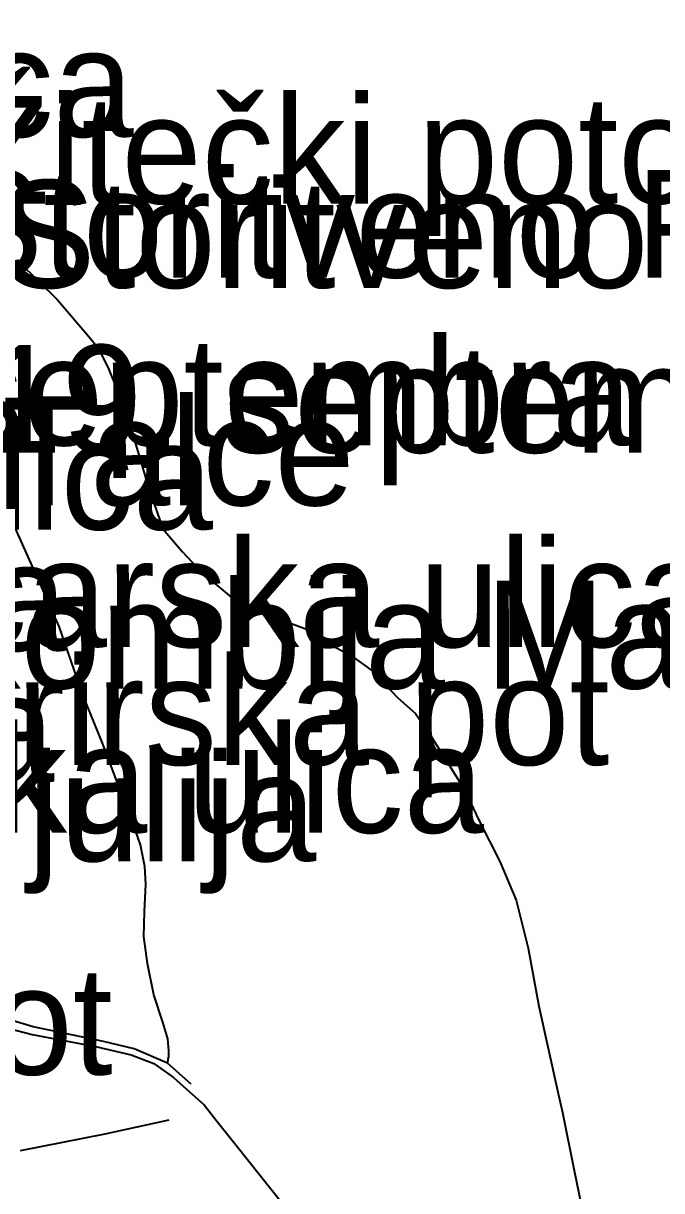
# Model space of a CAD drawing. Extents: x -8864 to 13231, y -7697 to 8949.
# Drawn here: x 4750 to 5117, y 2466 to 3138 of the extents above; entities that cross this region are included whole.
import ezdxf

# ---------------------------------------------------------------- set-up
doc = ezdxf.new("R2010")
doc.units = 0
for name, color, linetype in [('OSM_HIGHWAY_CYCLEWAY', 8, 'CONTINUOUS'), ('OSM_HIGHWAY_RESIDENTIAL', 8, 'CONTINUOUS'), ('OSM_HIGHWAY_SERVICE', 8, 'CONTINUOUS'), ('OSM_HIGHWAY_TERTIARY', 8, 'CONTINUOUS'), ('OSM_LABELS', 8, 'CONTINUOUS'), ('OSM_WATERWAY_STREAM', 4, 'CONTINUOUS')]:
    doc.layers.add(name, color=color, linetype=linetype)

msp = doc.modelspace()

# ---------------------------------------------------------------- linework, layer by layer
at = {"layer": 'OSM_HIGHWAY_CYCLEWAY'}
for p, q in [((4738.913231, 2560.352142), (4754.93161, 2555.971062)), ((4754.93161, 2555.971062), (4791.493635, 2549.054737)), ((4791.493635, 2549.054737), (4811.937742, 2544.340072)), ((4811.937742, 2544.340072), (4824.992873, 2539.380779)), ((4824.992873, 2539.380779), (4836.378786, 2531.363625)), ((4836.378786, 2531.363625), (4843.783074, 2524.536256)), ((4843.783074, 2524.536256), (4853.905587, 2515.47387)), ((4853.905587, 2515.47387), (4860.750917, 2506.900741)), ((4860.750917, 2506.900741), (4872.948468, 2491.622558)), ((4872.948468, 2491.622558), (4959.617697, 2383.096309))]:
    msp.add_line(p, q, dxfattribs=at)
at = {"layer": 'OSM_HIGHWAY_RESIDENTIAL'}
for p, q in [((4755.957644, 2823.717326), (4745.406341, 2847.312889)), ((4770.459942, 2790.859225), (4755.957644, 2823.717326)), ((4784.242486, 2751.51846), (4770.459942, 2790.859225)), ((4795.406346, 2723.641892), (4784.242486, 2751.51846)), ((4808.752443, 2688.537653), (4795.406346, 2723.641892)), ((4814.709564, 2672.948125), (4808.752443, 2688.537653)), ((4817.251678, 2665.231197), (4814.709564, 2672.948125)), ((4819.778478, 2652.710648), (4817.251678, 2665.231197)), ((4820.444634, 2642.658627), (4819.778478, 2652.710648)), ((4819.648309, 2626.635438), (4820.444634, 2642.658627)), ((4819.211862, 2612.480324), (4819.648309, 2626.635438)), ((4821.378784, 2596.868556), (4819.211862, 2612.480324)), ((4824.985216, 2578.79938), (4821.378784, 2596.868556)), ((4830.184298, 2563.132015), (4824.985216, 2578.79938)), ((4832.994406, 2553.60261), (4830.184298, 2563.132015)), ((4833.61462, 2546.563971), (4832.994406, 2553.60261)), ((4832.879551, 2539.480854), (4833.561021, 2543.494991)), ((4833.561021, 2543.494991), (4833.61462, 2546.563971))]:
    msp.add_line(p, q, dxfattribs=at)
at = {"layer": 'OSM_HIGHWAY_SERVICE'}
for p, q in [((4796.922426, 2498.894706), (4833.79073, 2506.856263)), ((4748.216448, 2489.242986), (4796.922426, 2498.894706))]:
    msp.add_line(p, q, dxfattribs=at)
at = {"layer": 'OSM_HIGHWAY_TERTIARY'}
for p, q in [((4755.551824, 2560.474456), (4740.15366, 2564.966731)), ((4773.943863, 2556.649351), (4755.551824, 2560.474456)), ((4796.011247, 2551.923566), (4773.943863, 2556.649351)), ((4813.714158, 2547.798235), (4796.011247, 2551.923566)), ((4832.879551, 2539.480854), (4813.714158, 2547.798235)), ((4846.600839, 2527.460683), (4832.879551, 2539.480854))]:
    msp.add_line(p, q, dxfattribs=at)
at = {"layer": 'OSM_WATERWAY_STREAM'}
for p, q in [((4747.282298, 3000.728529), (4769.640647, 2978.878726)), ((4769.640647, 2978.878726), (4788.622272, 2956.639741)), ((4788.622272, 2956.639741), (4793.132227, 2950.857605)), ((4793.132227, 2950.857605), (4799.21186, 2938.759597)), ((4799.21186, 2938.759597), (4808.660559, 2914.941644)), ((4808.660559, 2914.941644), (4816.46301, 2889.700395)), ((4816.46301, 2889.700395), (4821.753976, 2871.431069)), ((4821.753976, 2871.431069), (4830.237897, 2847.157216)), ((4830.237897, 2847.157216), (4841.493641, 2833.780467)), ((4841.493641, 2833.780467), (4852.879553, 2821.760295)), ((4852.879553, 2821.760295), (4873.078637, 2804.791949)), ((4873.078637, 2804.791949), (4894.257812, 2796.274418)), ((4894.257812, 2796.274418), (4911.830555, 2789.736156)), ((4911.830555, 2789.736156), (4929.387984, 2779.072563)), ((4929.387984, 2779.072563), (4938.132243, 2774.469093)), ((4938.132243, 2774.469093), (4950.521218, 2765.595738)), ((4950.521218, 2765.595738), (4965.398708, 2749.872775)), ((4965.398708, 2749.872775), (4975.697331, 2740.721432)), ((4975.697331, 2740.721432), (4984.13531, 2728.578946)), ((4984.13531, 2728.578946), (5002.052617, 2699.77946)), ((5002.052617, 2699.77946), (5005.482939, 2693.296796)), ((5005.482939, 2693.296796), (5012.35124, 2679.086085)), ((5012.35124, 2679.086085), (5024.204227, 2655.701792)), ((5024.204227, 2655.701792), (5033.64527, 2633.351611)), ((5033.64527, 2633.351611), (5040.375745, 2605.75303)), ((5040.375745, 2605.75303), (5046.692744, 2572.327836)), ((5046.692744, 2572.327836), (5057.351245, 2523.80237)), ((5057.351245, 2523.80237), (5060.161352, 2511.148387)), ((5060.161352, 2511.148387), (5067.021996, 2477.745431)), ((5067.021996, 2477.745431), (5072.067939, 2452.670975))]:
    msp.add_line(p, q, dxfattribs=at)

# ---------------------------------------------------------------- texts
at = {"layer": 'OSM_LABELS'}
for s, p in [('Nova ulica', (4426.052468, 3072.725871)), ('Žitečki potok', (4714.247875, 3034.29973)), ('Vip Tehnika Trgovsko In Storitveno Podjetje D.O.O.', (3788.251346, 2991.685205)), ('Vip Tehnika Trgovsko In Storitveno Podjetje D.O.O.', (3818.473401, 2985.769635)), ('Ulica 19. septembra', (4362.565564, 2895.154506)), ('Ulica 19. septembra', (4518.507388, 2890.9013)), ('Talce', (4737.68802, 2860.597359)), ('Nova ulica', (4471.680202, 2846.658629)), ('Zavita ulica', (4355.553362, 2776.877437)), ('Rancarska ulica', (4558.224084, 2779.011405)), ('Najem kombija Maribor Marko Valenta s.p.', (4444.006614, 2755.16343)), ('Kurirska pot', (4644.627866, 2711.184925)), ('Stara Drava', (4325.168045, 2701.439099)), ('Ribiška ulica', (4549.249892, 2672.129897)), ('Cesta 4. julija', (4420.425829, 2655.767446)), ('Kot', (4676.848779, 2532.940457))]:
    msp.add_text(s, height=62.042552, dxfattribs=at).set_placement(p)

doc.saveas('drawing.dxf')
